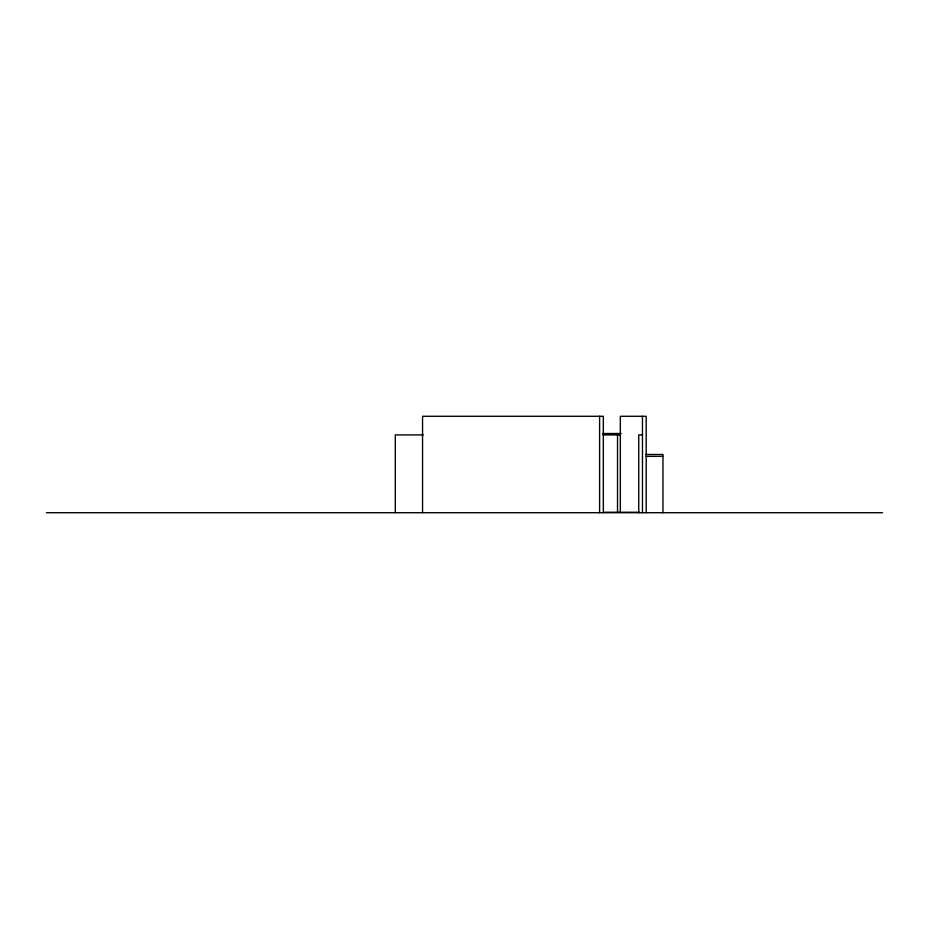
<?xml version="1.0" encoding="UTF-8"?>
<svg xmlns="http://www.w3.org/2000/svg" width="929" height="929" viewBox="0 0 929 929"><rect width="100%" height="100%" fill="white"/><g stroke="black" fill="none" stroke-linecap="round" stroke-linejoin="round"><path stroke-width="1.39" d="M602.48 433.518L621.176 433.518M423.206 434.911L395.301 434.911L395.301 512.715M603.026 434.911L620.328 434.911M642.462 434.911L638.734 434.911L638.734 512.715M645.667 454.478L662.958 454.478L662.958 512.715M646.189 456.348L662.958 456.348M603.153 512.251L639.686 512.251M46.45 512.715L882.55 512.715M646.189 512.715L646.189 416.285L620.328 416.285L620.328 512.251M642.462 416.285L642.462 512.715M617.53 434.911L617.53 512.251M603.327 512.715L603.327 416.285L422.556 416.285L422.556 512.715M599.6 416.285L599.6 512.715"/></g></svg>
